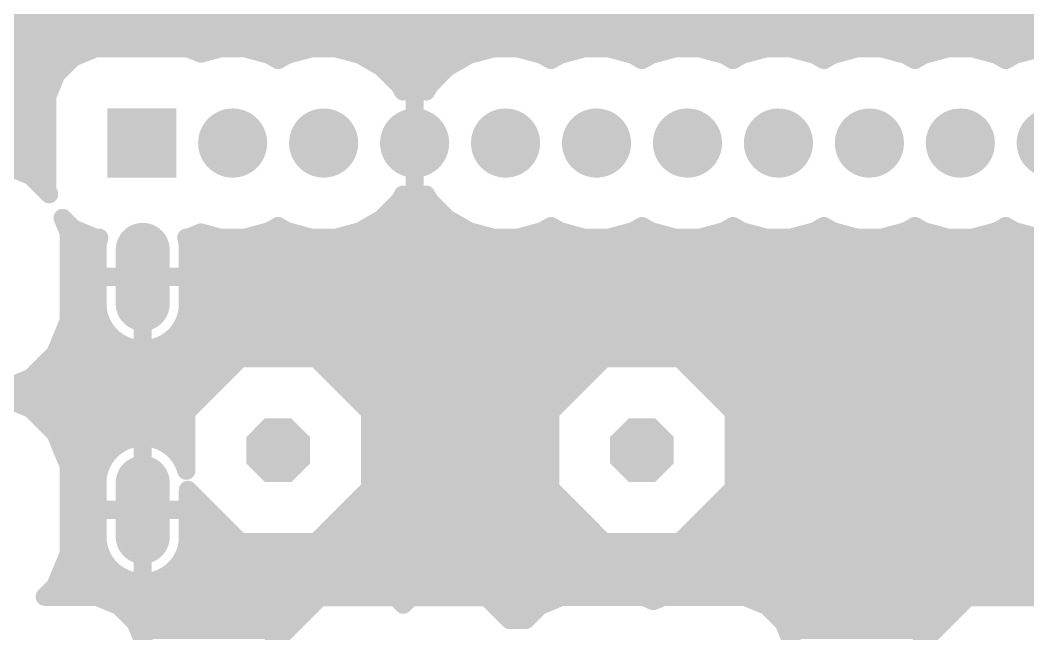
# Model space of a CAD drawing. Header units: millimetres. Extents: x 0 to 653, y 0 to 287.
# Drawn here: x 20.42 to 48.56, y 245.5 to 262.62 of the extents above; entities that cross this region are included whole.
import ezdxf

# ---------------------------------------------------------------- set-up
doc = ezdxf.new("R2010")
doc.units = ezdxf.units.MM
for name, color, linetype in [('1', 7, 'Continuous'), ('17', 7, 'Continuous'), ('18', 7, 'Continuous')]:
    doc.layers.add(name, color=color, linetype=linetype)

# ---------------------------------------------------------------- blocks, each defined once
blk = doc.blocks.new('SQUAREP')
blk.add_solid([(-0.5, -0.5), (0.5, -0.5), (-0.5, 0.5), (0.5, 0.5)])
blk = doc.blocks.new('ROUNDP')
at = {"const_width": 0.5}
blk.add_lwpolyline([(0, -0.25, 1), (0, 0.25, 1), (0, -0.25)], format="xyb", dxfattribs=at)
blk = doc.blocks.new('OCTAGONP')
at = {"const_width": 0.5}
blk.add_lwpolyline([(-0.25, -0.1036), (-0.25, 0.1036), (-0.1036, 0.25), (0.1036, 0.25), (0.25, 0.1036), (0.25, -0.1036), (0.1036, -0.25), (-0.1036, -0.25), (-0.25, -0.1036), (-0.25, 0.1036)], dxfattribs=at)
blk = doc.blocks.new('LONGP100')
at = {"const_width": 1}
blk.add_lwpolyline([(-0.5, 0), (0.5, 0)], dxfattribs=at)
at = {"const_width": 0.5}
for points in [[(-0.5, 0.25, 1), (-0.5, -0.25)], [(0.5, -0.25, 1), (0.5, 0.25)]]:
    blk.add_lwpolyline(points, format="xyb", dxfattribs=at)
blk = doc.blocks.new('ROUNDV')
at = {"const_width": 0.5}
blk.add_lwpolyline([(0, -0.25, 1), (0, 0.25, 1), (0, -0.25)], format="xyb", dxfattribs=at)

msp = doc.modelspace()

# ---------------------------------------------------------------- linework, layer by layer
at = {"layer": '1', "const_width": 0.508}
for points in [[(1.676, 262.876), (63.081, 262.876)], [(1.676, 262.368), (62.596, 262.368)], [(1.676, 261.86), (62.303, 261.86)], [(22.514, 261.835), (21.898, 261.58)], [(25.111, 261.835), (22.514, 261.835)], [(25.462, 261.69), (25.111, 261.835)], [(26.005, 261.835), (25.462, 261.69)], [(26.7, 261.835), (26.005, 261.835)], [(27.372, 261.655), (26.7, 261.835)], [(28.545, 261.835), (27.873, 261.655)], [(29.24, 261.835), (28.545, 261.835)], [(29.912, 261.655), (29.24, 261.835)], [(33.625, 261.835), (32.953, 261.655)], [(34.32, 261.835), (33.625, 261.835)], [(34.992, 261.655), (34.32, 261.835)], [(36.165, 261.835), (35.493, 261.655)], [(36.86, 261.835), (36.165, 261.835)], [(37.532, 261.655), (36.86, 261.835)], [(38.705, 261.835), (38.033, 261.655)], [(39.4, 261.835), (38.705, 261.835)], [(40.072, 261.655), (39.4, 261.835)], [(41.245, 261.835), (40.573, 261.655)], [(41.94, 261.835), (41.245, 261.835)], [(42.612, 261.655), (41.94, 261.835)], [(43.785, 261.835), (43.113, 261.655)], [(44.48, 261.835), (43.785, 261.835)], [(45.152, 261.655), (44.48, 261.835)], [(46.325, 261.835), (45.653, 261.655)], [(47.02, 261.835), (46.325, 261.835)], [(47.692, 261.655), (47.02, 261.835)], [(48.865, 261.835), (48.193, 261.655)], [(21.898, 261.58), (21.426, 261.108)], [(27.622, 261.51), (27.372, 261.655)], [(27.873, 261.655), (27.622, 261.51)], [(30.515, 261.307), (29.912, 261.655)], [(32.953, 261.655), (32.35, 261.307)], [(35.242, 261.51), (34.992, 261.655)], [(35.493, 261.655), (35.242, 261.51)], [(37.782, 261.51), (37.532, 261.655)], [(38.033, 261.655), (37.782, 261.51)], [(40.322, 261.51), (40.072, 261.655)], [(40.573, 261.655), (40.322, 261.51)], [(42.862, 261.51), (42.612, 261.655)], [(43.113, 261.655), (42.862, 261.51)], [(45.403, 261.51), (45.152, 261.655)], [(45.653, 261.655), (45.403, 261.51)], [(47.943, 261.51), (47.692, 261.655)], [(48.193, 261.655), (47.943, 261.51)], [(1.676, 261.352), (21.67, 261.352)], [(30.436, 261.352), (32.429, 261.352)], [(31.006, 260.815), (30.515, 261.307)], [(32.35, 261.307), (31.859, 260.815)], [(21.426, 261.108), (21.171, 260.492)], [(1.676, 260.844), (21.317, 260.844)], [(30.977, 260.844), (31.888, 260.844)], [(31.111, 260.634), (31.006, 260.815)], [(31.317, 260.667), (31.111, 260.634)], [(31.433, 260.667), (31.317, 260.667)], [(31.548, 260.667), (31.433, 260.667)], [(31.433, 260.667), (31.433, 259.92)], [(31.433, 259.92), (31.433, 260.667)], [(31.754, 260.634), (31.548, 260.667)], [(31.859, 260.815), (31.754, 260.634)], [(1.676, 260.336), (21.171, 260.336)], [(21.171, 260.492), (21.171, 257.895)], [(31.433, 260.336), (31.433, 260.336)], [(1.676, 259.828), (21.171, 259.828)], [(31.433, 259.92), (31.433, 259.92)], [(31.433, 259.92), (31.433, 259.92)], [(1.676, 259.32), (21.171, 259.32)], [(1.676, 258.812), (21.171, 258.812)], [(20.717, 258.273), (19.823, 258.643)], [(31.433, 257.72), (31.433, 258.466)], [(31.433, 258.466), (31.433, 258.466)], [(31.433, 258.466), (31.433, 258.466)], [(31.433, 258.466), (31.433, 257.72)], [(20.64, 258.304), (21.171, 258.304)], [(21.225, 257.765), (20.717, 258.273)], [(31.433, 258.304), (31.433, 258.304)], [(21.171, 257.895), (21.225, 257.765)], [(21.193, 257.796), (21.212, 257.796)], [(30.515, 257.08), (31.006, 257.571)], [(31.006, 257.571), (31.111, 257.753)], [(31.111, 257.753), (31.317, 257.72)], [(31.317, 257.72), (31.433, 257.72)], [(31.433, 257.796), (31.433, 257.796)], [(31.433, 257.72), (31.548, 257.72)], [(31.548, 257.72), (31.754, 257.753)], [(31.754, 257.753), (31.859, 257.571)], [(31.859, 257.571), (32.35, 257.08)], [(30.723, 257.288), (32.142, 257.288)], [(21.77, 256.696), (21.602, 257.103)], [(21.602, 257.103), (21.898, 256.807)], [(29.912, 256.732), (30.515, 257.08)], [(32.35, 257.08), (32.953, 256.732)], [(21.735, 256.78), (21.962, 256.78)], [(21.77, 254.221), (21.77, 256.696)], [(21.898, 256.807), (22.514, 256.552)], [(25.111, 256.552), (25.462, 256.697)], [(25.462, 256.697), (26.005, 256.552)], [(26.7, 256.552), (27.372, 256.732)], [(27.372, 256.732), (27.622, 256.876)], [(27.456, 256.78), (27.789, 256.78)], [(27.622, 256.876), (27.873, 256.732)], [(27.873, 256.732), (28.545, 256.552)], [(29.24, 256.552), (29.912, 256.732)], [(29.996, 256.78), (32.869, 256.78)], [(32.953, 256.732), (33.625, 256.552)], [(34.32, 256.552), (34.992, 256.732)], [(34.992, 256.732), (35.242, 256.876)], [(35.076, 256.78), (35.409, 256.78)], [(35.242, 256.876), (35.493, 256.732)], [(35.493, 256.732), (36.165, 256.552)], [(36.86, 256.552), (37.532, 256.732)], [(37.532, 256.732), (37.782, 256.876)], [(37.616, 256.78), (37.949, 256.78)], [(37.782, 256.876), (38.033, 256.732)], [(38.033, 256.732), (38.705, 256.552)], [(39.4, 256.552), (40.072, 256.732)], [(40.072, 256.732), (40.322, 256.876)], [(40.156, 256.78), (40.489, 256.78)], [(40.322, 256.876), (40.573, 256.732)], [(40.573, 256.732), (41.245, 256.552)], [(41.94, 256.552), (42.612, 256.732)], [(42.612, 256.732), (42.862, 256.876)], [(42.696, 256.78), (43.029, 256.78)], [(42.862, 256.876), (43.113, 256.732)], [(43.113, 256.732), (43.785, 256.552)], [(44.48, 256.552), (45.152, 256.732)], [(45.152, 256.732), (45.403, 256.876)], [(45.236, 256.78), (45.569, 256.78)], [(45.403, 256.876), (45.653, 256.732)], [(45.653, 256.732), (46.325, 256.552)], [(47.02, 256.552), (47.692, 256.732)], [(47.692, 256.732), (47.943, 256.876)], [(47.776, 256.78), (48.109, 256.78)], [(47.943, 256.876), (48.193, 256.732)], [(48.193, 256.732), (48.865, 256.552)], [(22.514, 256.552), (22.623, 256.552)], [(22.609, 256.508), (22.578, 256.312)], [(22.623, 256.552), (22.609, 256.508)], [(25.071, 256.508), (25.057, 256.552)], [(25.057, 256.552), (25.111, 256.552)], [(25.102, 256.312), (25.071, 256.508)], [(26.005, 256.552), (26.7, 256.552)], [(28.545, 256.552), (29.24, 256.552)], [(33.625, 256.552), (34.32, 256.552)], [(36.165, 256.552), (36.86, 256.552)], [(38.705, 256.552), (39.4, 256.552)], [(41.245, 256.552), (41.94, 256.552)], [(43.785, 256.552), (44.48, 256.552)], [(46.325, 256.552), (47.02, 256.552)], [(21.77, 256.272), (22.578, 256.272)], [(22.578, 256.312), (22.578, 255.458)], [(25.102, 255.458), (25.102, 256.312)], [(25.102, 256.272), (65.092, 256.272)], [(21.77, 255.764), (22.578, 255.764)], [(25.102, 255.764), (65.088, 255.764)], [(22.578, 255.458), (23.84, 255.458)], [(23.84, 255.458), (22.578, 255.458)], [(22.578, 255.458), (22.578, 254.605)], [(23.84, 253.442), (23.84, 255.458)], [(23.84, 255.458), (23.84, 255.458)], [(23.84, 255.458), (23.84, 253.442)], [(25.102, 255.458), (23.84, 255.458)], [(23.84, 255.458), (23.84, 255.458)], [(23.84, 255.458), (25.102, 255.458)], [(23.84, 255.458), (23.84, 255.458)], [(25.102, 254.605), (25.102, 255.458)], [(21.77, 255.256), (22.578, 255.256)], [(23.84, 255.256), (23.84, 255.256)], [(25.102, 255.256), (65.088, 255.256)], [(21.77, 254.748), (22.578, 254.748)], [(23.84, 254.748), (23.84, 254.748)], [(25.102, 254.748), (65.088, 254.748)], [(22.578, 254.605), (22.609, 254.409)], [(25.071, 254.409), (25.102, 254.605)], [(21.4, 253.328), (21.77, 254.221)], [(21.77, 254.24), (22.664, 254.24)], [(22.609, 254.409), (22.671, 254.22)], [(22.671, 254.22), (22.761, 254.043)], [(23.84, 254.24), (23.84, 254.24)], [(24.919, 254.043), (25.009, 254.22)], [(25.009, 254.22), (25.071, 254.409)], [(25.016, 254.24), (65.146, 254.24)], [(22.761, 254.043), (22.877, 253.882)], [(22.877, 253.882), (23.018, 253.742)], [(24.662, 253.742), (24.803, 253.882)], [(24.803, 253.882), (24.919, 254.043)], [(21.568, 253.732), (23.031, 253.732)], [(23.018, 253.742), (23.179, 253.625)], [(23.179, 253.625), (23.356, 253.535)], [(23.84, 253.732), (23.84, 253.732)], [(24.324, 253.535), (24.501, 253.625)], [(24.501, 253.625), (24.662, 253.742)], [(24.649, 253.732), (65.45, 253.732)], [(20.717, 252.644), (21.4, 253.328)], [(23.356, 253.535), (23.544, 253.473)], [(23.544, 253.473), (23.741, 253.442)], [(23.741, 253.442), (23.84, 253.442)], [(23.84, 253.442), (23.939, 253.442)], [(23.939, 253.442), (24.136, 253.473)], [(24.136, 253.473), (24.324, 253.535)], [(21.297, 253.224), (66.846, 253.224)], [(26.56, 253.186), (25.057, 251.683)], [(28.685, 253.186), (26.56, 253.186)], [(30.188, 251.683), (28.685, 253.186)], [(36.72, 253.186), (35.217, 251.683)], [(38.845, 253.186), (36.72, 253.186)], [(40.348, 251.683), (38.845, 253.186)], [(19.823, 252.274), (20.717, 252.644)], [(20.789, 252.716), (26.09, 252.716)], [(29.155, 252.716), (36.25, 252.716)], [(39.315, 252.716), (67.354, 252.716)], [(1.676, 252.208), (25.582, 252.208)], [(29.663, 252.208), (35.742, 252.208)], [(39.823, 252.208), (68.351, 252.208)], [(20.717, 251.773), (19.823, 252.143)], [(21.4, 251.089), (20.717, 251.773)], [(20.789, 251.7), (25.074, 251.7)], [(25.057, 251.683), (25.057, 250.05)], [(30.171, 251.7), (35.234, 251.7)], [(30.188, 249.558), (30.188, 251.683)], [(35.217, 251.683), (35.217, 249.558)], [(40.331, 251.7), (169.545, 251.7)], [(40.348, 249.558), (40.348, 251.683)], [(21.297, 251.192), (25.057, 251.192)], [(21.77, 250.196), (21.4, 251.089)], [(30.188, 251.192), (35.217, 251.192)], [(40.348, 251.192), (169.545, 251.192)], [(23.179, 250.792), (23.018, 250.675)], [(23.356, 250.882), (23.179, 250.792)], [(23.544, 250.943), (23.356, 250.882)], [(23.741, 250.974), (23.544, 250.943)], [(23.84, 250.974), (23.741, 250.974)], [(23.939, 250.974), (23.84, 250.974)], [(23.84, 250.974), (23.84, 248.958)], [(23.84, 248.958), (23.84, 250.974)], [(24.136, 250.943), (23.939, 250.974)], [(24.324, 250.882), (24.136, 250.943)], [(24.501, 250.792), (24.324, 250.882)], [(24.662, 250.675), (24.501, 250.792)], [(21.568, 250.684), (23.031, 250.684)], [(22.877, 250.534), (22.761, 250.374)], [(23.018, 250.675), (22.877, 250.534)], [(23.84, 250.684), (23.84, 250.684)], [(24.649, 250.684), (25.057, 250.684)], [(24.803, 250.534), (24.662, 250.675)], [(24.919, 250.374), (24.803, 250.534)], [(30.188, 250.684), (35.217, 250.684)], [(40.348, 250.684), (169.545, 250.684)], [(22.761, 250.374), (22.671, 250.197)], [(25.009, 250.197), (24.919, 250.374)], [(21.77, 247.721), (21.77, 250.196)], [(21.77, 250.176), (22.664, 250.176)], [(22.609, 250.008), (22.578, 249.812)], [(22.671, 250.197), (22.609, 250.008)], [(23.84, 250.176), (23.84, 250.176)], [(25.057, 250.05), (25.009, 250.197)], [(25.016, 250.176), (25.057, 250.176)], [(30.188, 250.176), (35.217, 250.176)], [(40.348, 250.176), (169.545, 250.176)], [(21.77, 249.668), (22.578, 249.668)], [(22.578, 249.812), (22.578, 248.958)], [(23.84, 249.668), (23.84, 249.668)], [(30.188, 249.668), (35.217, 249.668)], [(40.348, 249.668), (169.545, 249.668)], [(25.102, 248.958), (25.102, 249.513)], [(25.102, 249.513), (26.56, 248.055)], [(28.685, 248.055), (30.188, 249.558)], [(35.217, 249.558), (36.72, 248.055)], [(38.845, 248.055), (40.348, 249.558)], [(21.77, 249.16), (22.578, 249.16)], [(23.84, 249.16), (23.84, 249.16)], [(25.102, 249.16), (25.455, 249.16)], [(29.79, 249.16), (35.615, 249.16)], [(39.95, 249.16), (169.545, 249.16)], [(22.578, 248.958), (23.84, 248.958)], [(23.84, 248.958), (22.578, 248.958)], [(22.578, 248.958), (22.578, 248.105)], [(23.84, 246.942), (23.84, 248.958)], [(23.84, 248.958), (23.84, 248.958)], [(23.84, 248.958), (23.84, 246.942)], [(25.102, 248.958), (23.84, 248.958)], [(23.84, 248.958), (23.84, 248.958)], [(23.84, 248.958), (25.102, 248.958)], [(23.84, 248.958), (23.84, 248.958)], [(23.84, 248.958), (23.84, 248.958)], [(25.102, 248.105), (25.102, 248.958)], [(21.77, 248.652), (22.578, 248.652)], [(23.84, 248.652), (23.84, 248.652)], [(25.102, 248.652), (25.963, 248.652)], [(29.282, 248.652), (36.123, 248.652)], [(39.442, 248.652), (169.545, 248.652)], [(21.77, 248.144), (22.578, 248.144)], [(22.578, 248.105), (22.609, 247.909)], [(23.84, 248.144), (23.84, 248.144)], [(25.071, 247.909), (25.102, 248.105)], [(25.102, 248.144), (26.471, 248.144)], [(26.56, 248.055), (28.685, 248.055)], [(28.774, 248.144), (36.631, 248.144)], [(36.72, 248.055), (38.845, 248.055)], [(38.934, 248.144), (169.545, 248.144)], [(21.4, 246.828), (21.77, 247.721)], [(22.609, 247.909), (22.671, 247.72)], [(22.671, 247.72), (22.761, 247.543)], [(24.919, 247.543), (25.009, 247.72)], [(25.009, 247.72), (25.071, 247.909)], [(21.735, 247.636), (22.713, 247.636)], [(22.761, 247.543), (22.877, 247.382)], [(23.84, 247.636), (23.84, 247.636)], [(24.803, 247.382), (24.919, 247.543)], [(24.967, 247.636), (169.545, 247.636)], [(21.525, 247.128), (23.174, 247.128)], [(22.877, 247.382), (23.018, 247.242)], [(23.018, 247.242), (23.179, 247.125)], [(23.179, 247.125), (23.356, 247.035)], [(23.84, 247.128), (23.84, 247.128)], [(24.324, 247.035), (24.501, 247.125)], [(24.501, 247.125), (24.662, 247.242)], [(24.506, 247.128), (169.545, 247.128)], [(24.662, 247.242), (24.803, 247.382)], [(21.104, 246.531), (21.4, 246.828)], [(23.356, 247.035), (23.544, 246.973)], [(23.544, 246.973), (23.741, 246.942)], [(23.741, 246.942), (23.84, 246.942)], [(23.84, 246.942), (23.939, 246.942)], [(23.939, 246.942), (24.136, 246.973)], [(24.136, 246.973), (24.324, 247.035)], [(21.193, 246.62), (169.545, 246.62)], [(22.558, 246.531), (21.104, 246.531)], [(23.174, 246.276), (22.558, 246.531)], [(23.646, 245.804), (23.174, 246.276)], [(28.782, 246.519), (27.28, 245.016)], [(30.908, 246.519), (28.782, 246.519)], [(31.115, 246.311), (30.908, 246.519)], [(31.322, 246.519), (31.115, 246.311)], [(33.448, 246.519), (31.322, 246.519)], [(34.083, 245.884), (33.448, 246.519)], [(34.928, 246.276), (34.536, 245.884)], [(35.544, 246.531), (34.928, 246.276)], [(37.812, 246.531), (35.544, 246.531)], [(38.1, 246.412), (37.812, 246.531)], [(38.389, 246.531), (38.1, 246.412)], [(40.656, 246.531), (38.389, 246.531)], [(41.272, 246.276), (40.656, 246.531)], [(41.743, 245.804), (41.272, 246.276)], [(46.88, 246.519), (45.377, 245.016)], [(49.005, 246.519), (46.88, 246.519)], [(23.338, 246.112), (28.376, 246.112)], [(33.854, 246.112), (34.765, 246.112)], [(41.435, 246.112), (46.474, 246.112)], [(23.901, 245.188), (23.646, 245.804)], [(34.536, 245.884), (34.083, 245.884)], [(41.998, 245.188), (41.743, 245.804)], [(23.729, 245.604), (27.868, 245.604)], [(41.826, 245.604), (45.965, 245.604)]]:
    msp.add_lwpolyline(points, dxfattribs=at)
at = {"layer": '1', "const_width": 0.254}
for points in [[(22.514, 261.962, 1), (22.514, 261.708)], [(22.562, 261.718, 1), (22.465, 261.952)], [(25.16, 261.952, 1), (25.063, 261.718)], [(25.111, 261.708, 1), (25.111, 261.962)], [(26.005, 261.962, 1), (26.005, 261.708)], [(26.038, 261.712, 1), (25.972, 261.958)], [(26.733, 261.958, 1), (26.667, 261.712)], [(26.7, 261.708, 1), (26.7, 261.962)], [(28.545, 261.962, 1), (28.545, 261.708)], [(28.578, 261.712, 1), (28.512, 261.958)], [(29.273, 261.958, 1), (29.207, 261.712)], [(29.24, 261.708, 1), (29.24, 261.962)], [(33.625, 261.962, 1), (33.625, 261.708)], [(33.658, 261.712, 1), (33.592, 261.958)], [(34.353, 261.958, 1), (34.287, 261.712)], [(34.32, 261.708, 1), (34.32, 261.962)], [(36.165, 261.962, 1), (36.165, 261.708)], [(36.198, 261.712, 1), (36.132, 261.958)], [(36.893, 261.958, 1), (36.827, 261.712)], [(36.86, 261.708, 1), (36.86, 261.962)], [(38.705, 261.962, 1), (38.705, 261.708)], [(38.738, 261.712, 1), (38.672, 261.958)], [(39.433, 261.958, 1), (39.367, 261.712)], [(39.4, 261.708, 1), (39.4, 261.962)], [(41.245, 261.962, 1), (41.245, 261.708)], [(41.278, 261.712, 1), (41.212, 261.958)], [(41.973, 261.958, 1), (41.907, 261.712)], [(41.94, 261.708, 1), (41.94, 261.962)], [(43.785, 261.962, 1), (43.785, 261.708)], [(43.818, 261.712, 1), (43.752, 261.958)], [(44.513, 261.958, 1), (44.447, 261.712)], [(44.48, 261.708, 1), (44.48, 261.962)], [(46.325, 261.962, 1), (46.325, 261.708)], [(46.358, 261.712, 1), (46.292, 261.958)], [(47.053, 261.958, 1), (46.987, 261.712)], [(47.02, 261.708, 1), (47.02, 261.962)], [(21.849, 261.697, 1), (21.946, 261.462)], [(21.988, 261.49, 1), (21.808, 261.67)], [(25.429, 261.812, 1), (25.495, 261.567)], [(25.413, 261.572, 1), (25.511, 261.807)], [(27.436, 261.765, 1), (27.309, 261.545)], [(27.339, 261.532, 1), (27.405, 261.778)], [(27.559, 261.62, 1), (27.686, 261.4)], [(27.559, 261.4, 1), (27.686, 261.62)], [(27.84, 261.778, 1), (27.906, 261.532)], [(27.936, 261.545, 1), (27.809, 261.765)], [(29.976, 261.765, 1), (29.849, 261.545)], [(29.879, 261.532, 1), (29.945, 261.778)], [(32.92, 261.778, 1), (32.986, 261.532)], [(33.016, 261.545, 1), (32.889, 261.765)], [(35.056, 261.765, 1), (34.929, 261.545)], [(34.959, 261.532, 1), (35.025, 261.778)], [(35.179, 261.62, 1), (35.306, 261.4)], [(35.179, 261.4, 1), (35.306, 261.62)], [(35.46, 261.778, 1), (35.526, 261.532)], [(35.556, 261.545, 1), (35.429, 261.765)], [(37.596, 261.765, 1), (37.469, 261.545)], [(37.499, 261.532, 1), (37.565, 261.778)], [(37.719, 261.62, 1), (37.846, 261.4)], [(37.719, 261.4, 1), (37.846, 261.62)], [(38, 261.778, 1), (38.066, 261.532)], [(38.096, 261.545, 1), (37.969, 261.765)], [(40.136, 261.765, 1), (40.009, 261.545)], [(40.039, 261.532, 1), (40.105, 261.778)], [(40.259, 261.62, 1), (40.386, 261.4)], [(40.259, 261.4, 1), (40.386, 261.62)], [(40.54, 261.778, 1), (40.606, 261.532)], [(40.636, 261.545, 1), (40.509, 261.765)], [(42.676, 261.765, 1), (42.549, 261.545)], [(42.579, 261.532, 1), (42.645, 261.778)], [(42.799, 261.62, 1), (42.926, 261.4)], [(42.799, 261.4, 1), (42.926, 261.62)], [(43.08, 261.778, 1), (43.146, 261.532)], [(43.176, 261.545, 1), (43.049, 261.765)], [(45.216, 261.765, 1), (45.089, 261.545)], [(45.119, 261.532, 1), (45.185, 261.778)], [(45.339, 261.62, 1), (45.466, 261.4)], [(45.339, 261.4, 1), (45.466, 261.62)], [(45.62, 261.778, 1), (45.686, 261.532)], [(45.716, 261.545, 1), (45.589, 261.765)], [(47.756, 261.765, 1), (47.629, 261.545)], [(47.659, 261.532, 1), (47.725, 261.778)], [(47.879, 261.62, 1), (48.006, 261.4)], [(47.879, 261.4, 1), (48.006, 261.62)], [(48.16, 261.778, 1), (48.226, 261.532)], [(48.256, 261.545, 1), (48.129, 261.765)], [(21.67, 261.225, 1), (21.67, 261.479)], [(30.436, 261.479, 1), (30.436, 261.225)], [(30.604, 261.397, 1), (30.425, 261.217)], [(30.451, 261.197, 1), (30.578, 261.417)], [(32.287, 261.417, 1), (32.414, 261.197)], [(32.44, 261.217, 1), (32.261, 261.397)], [(32.429, 261.225, 1), (32.429, 261.479)], [(21.336, 261.198, 1), (21.516, 261.018)], [(21.543, 261.06, 1), (21.309, 261.157)], [(21.317, 260.717, 1), (21.317, 260.971)], [(30.977, 260.971, 1), (30.977, 260.717)], [(31.116, 260.879, 1), (30.896, 260.752)], [(30.916, 260.726, 1), (31.096, 260.905)], [(31.091, 260.759, 1), (31.131, 260.509)], [(31.317, 260.794, 1), (31.317, 260.54)], [(31.336, 260.541, 1), (31.297, 260.792)], [(31.433, 260.794, 1), (31.433, 260.54)], [(31.559, 260.667, 1), (31.305, 260.667)], [(31.559, 260.667, 1), (31.305, 260.667)], [(31.568, 260.792, 1), (31.529, 260.541)], [(31.433, 260.54, 1), (31.433, 260.794)], [(31.548, 260.54, 1), (31.548, 260.794)], [(31.769, 260.905, 1), (31.948, 260.726)], [(31.734, 260.509, 1), (31.774, 260.759)], [(31.969, 260.752, 1), (31.749, 260.879)], [(31.888, 260.717, 1), (31.888, 260.971)], [(21.298, 260.492, 1), (21.044, 260.492)], [(21.054, 260.541, 1), (21.288, 260.443)], [(21.171, 260.209, 1), (21.171, 260.463)], [(31.001, 260.57, 1), (31.221, 260.697)], [(31.433, 260.463, 1), (31.433, 260.209)], [(31.433, 260.209, 1), (31.433, 260.463)], [(31.644, 260.697, 1), (31.864, 260.57)], [(21.171, 259.701, 1), (21.171, 259.955)], [(31.556, 259.948, 1), (31.309, 259.892)], [(31.305, 259.92, 1), (31.559, 259.92)], [(31.305, 259.92, 1), (31.559, 259.92)], [(31.31, 259.953, 1), (31.555, 259.888)], [(31.309, 259.892, 1), (31.556, 259.948)], [(31.555, 259.888, 1), (31.31, 259.953)], [(21.171, 259.193, 1), (21.171, 259.447)], [(21.171, 258.685, 1), (21.171, 258.939)], [(31.559, 258.466, 1), (31.305, 258.466)], [(31.559, 258.466, 1), (31.305, 258.466)], [(31.309, 258.494, 1), (31.556, 258.438)], [(31.555, 258.499, 1), (31.31, 258.434)], [(31.556, 258.438, 1), (31.309, 258.495)], [(31.31, 258.434, 1), (31.555, 258.499)], [(20.64, 258.431, 1), (20.64, 258.177)], [(20.806, 258.363, 1), (20.627, 258.183)], [(20.668, 258.155, 1), (20.765, 258.39)], [(21.171, 258.177, 1), (21.171, 258.431)], [(31.433, 258.431, 1), (31.433, 258.177)], [(31.433, 258.177, 1), (31.433, 258.431)], [(21.288, 257.943, 1), (21.054, 257.846)], [(21.044, 257.895, 1), (21.298, 257.895)], [(21.193, 257.923, 1), (21.193, 257.669)], [(21.107, 257.716, 1), (21.342, 257.813)], [(21.135, 257.675, 1), (21.314, 257.855)], [(21.212, 257.669, 1), (21.212, 257.923)], [(31.096, 257.482, 1), (30.916, 257.661)], [(31.131, 257.878, 1), (31.091, 257.627)], [(31.221, 257.689, 1), (31.001, 257.816)], [(31.317, 257.847, 1), (31.317, 257.593)], [(31.297, 257.595, 1), (31.336, 257.846)], [(31.433, 257.847, 1), (31.433, 257.593)], [(31.305, 257.72, 1), (31.559, 257.72)], [(31.305, 257.72, 1), (31.559, 257.72)], [(31.433, 257.923, 1), (31.433, 257.669)], [(31.529, 257.846, 1), (31.568, 257.595)], [(31.433, 257.669, 1), (31.433, 257.923)], [(31.433, 257.593, 1), (31.433, 257.847)], [(31.548, 257.593, 1), (31.548, 257.847)], [(31.864, 257.816, 1), (31.644, 257.689)], [(31.948, 257.661, 1), (31.769, 257.482)], [(31.774, 257.627, 1), (31.734, 257.878)], [(30.723, 257.415, 1), (30.723, 257.161)], [(30.896, 257.635, 1), (31.116, 257.508)], [(31.749, 257.508, 1), (31.969, 257.635)], [(32.142, 257.161, 1), (32.142, 257.415)], [(21.719, 257.151, 1), (21.484, 257.054)], [(21.692, 257.193, 1), (21.512, 257.013)], [(30.425, 257.169, 1), (30.604, 256.99)], [(30.578, 256.97, 1), (30.451, 257.19)], [(32.414, 257.19, 1), (32.287, 256.97)], [(32.261, 256.99, 1), (32.44, 257.169)], [(21.735, 256.907, 1), (21.735, 256.653)], [(21.897, 256.696, 1), (21.643, 256.696)], [(21.946, 256.924, 1), (21.849, 256.69)], [(21.808, 256.717, 1), (21.988, 256.897)], [(21.962, 256.653, 1), (21.962, 256.907)], [(25.495, 256.82, 1), (25.429, 256.574)], [(25.511, 256.58, 1), (25.413, 256.814)], [(27.309, 256.842, 1), (27.436, 256.622)], [(27.456, 256.907, 1), (27.456, 256.653)], [(27.405, 256.609, 1), (27.339, 256.854)], [(27.686, 256.986, 1), (27.559, 256.766)], [(27.686, 256.766, 1), (27.559, 256.986)], [(27.906, 256.854, 1), (27.84, 256.609)], [(27.789, 256.653, 1), (27.789, 256.907)], [(27.809, 256.622, 1), (27.936, 256.842)], [(29.849, 256.842, 1), (29.976, 256.622)], [(29.996, 256.907, 1), (29.996, 256.653)], [(29.945, 256.609, 1), (29.879, 256.854)], [(32.986, 256.854, 1), (32.92, 256.609)], [(32.869, 256.653, 1), (32.869, 256.907)], [(32.889, 256.622, 1), (33.016, 256.842)], [(34.929, 256.842, 1), (35.056, 256.622)], [(35.076, 256.907, 1), (35.076, 256.653)], [(35.025, 256.609, 1), (34.959, 256.854)], [(35.306, 256.986, 1), (35.179, 256.766)], [(35.306, 256.766, 1), (35.179, 256.986)], [(35.526, 256.854, 1), (35.46, 256.609)], [(35.409, 256.653, 1), (35.409, 256.907)], [(35.429, 256.622, 1), (35.556, 256.842)], [(37.469, 256.842, 1), (37.596, 256.622)], [(37.616, 256.907, 1), (37.616, 256.653)], [(37.565, 256.609, 1), (37.499, 256.854)], [(37.846, 256.986, 1), (37.719, 256.766)], [(37.846, 256.766, 1), (37.719, 256.986)], [(38.066, 256.854, 1), (38, 256.609)], [(37.949, 256.653, 1), (37.949, 256.907)], [(37.969, 256.622, 1), (38.096, 256.842)], [(40.009, 256.842, 1), (40.136, 256.622)], [(40.156, 256.907, 1), (40.156, 256.653)], [(40.105, 256.609, 1), (40.039, 256.854)], [(40.386, 256.986, 1), (40.259, 256.766)], [(40.386, 256.766, 1), (40.259, 256.986)], [(40.606, 256.854, 1), (40.54, 256.609)], [(40.489, 256.653, 1), (40.489, 256.907)], [(40.509, 256.622, 1), (40.636, 256.842)], [(42.549, 256.842, 1), (42.676, 256.622)], [(42.696, 256.907, 1), (42.696, 256.653)], [(42.645, 256.609, 1), (42.579, 256.854)], [(42.926, 256.986, 1), (42.799, 256.766)], [(42.926, 256.766, 1), (42.799, 256.986)], [(43.146, 256.854, 1), (43.08, 256.609)], [(43.029, 256.653, 1), (43.029, 256.907)], [(43.049, 256.622, 1), (43.176, 256.842)], [(45.089, 256.842, 1), (45.216, 256.622)], [(45.236, 256.907, 1), (45.236, 256.653)], [(45.185, 256.609, 1), (45.119, 256.854)], [(45.466, 256.986, 1), (45.339, 256.766)], [(45.466, 256.766, 1), (45.339, 256.986)], [(45.686, 256.854, 1), (45.62, 256.609)], [(45.569, 256.653, 1), (45.569, 256.907)], [(45.589, 256.622, 1), (45.716, 256.842)], [(47.629, 256.842, 1), (47.756, 256.622)], [(47.776, 256.907, 1), (47.776, 256.653)], [(47.725, 256.609, 1), (47.659, 256.854)], [(48.006, 256.986, 1), (47.879, 256.766)], [(48.006, 256.766, 1), (47.879, 256.986)], [(48.226, 256.854, 1), (48.16, 256.609)], [(48.109, 256.653, 1), (48.109, 256.907)], [(48.129, 256.622, 1), (48.256, 256.842)], [(21.653, 256.647, 1), (21.888, 256.744)], [(22.514, 256.679, 1), (22.514, 256.425)], [(22.465, 256.434, 1), (22.562, 256.669)], [(22.488, 256.547, 1), (22.73, 256.469)], [(22.735, 256.488, 1), (22.484, 256.528)], [(22.744, 256.513, 1), (22.503, 256.591)], [(22.623, 256.425, 1), (22.623, 256.679)], [(25.177, 256.591, 1), (24.936, 256.513)], [(25.057, 256.679, 1), (25.057, 256.425)], [(25.196, 256.528, 1), (24.945, 256.488)], [(24.95, 256.469, 1), (25.192, 256.547)], [(25.063, 256.669, 1), (25.16, 256.434)], [(25.111, 256.425, 1), (25.111, 256.679)], [(26.005, 256.679, 1), (26.005, 256.425)], [(25.972, 256.429, 1), (26.038, 256.674)], [(26.667, 256.674, 1), (26.733, 256.429)], [(26.7, 256.425, 1), (26.7, 256.679)], [(28.545, 256.679, 1), (28.545, 256.425)], [(28.512, 256.429, 1), (28.578, 256.674)], [(29.207, 256.674, 1), (29.273, 256.429)], [(29.24, 256.425, 1), (29.24, 256.679)], [(33.625, 256.679, 1), (33.625, 256.425)], [(33.592, 256.429, 1), (33.658, 256.674)], [(34.287, 256.674, 1), (34.353, 256.429)], [(34.32, 256.425, 1), (34.32, 256.679)], [(36.165, 256.679, 1), (36.165, 256.425)], [(36.132, 256.429, 1), (36.198, 256.674)], [(36.827, 256.674, 1), (36.893, 256.429)], [(36.86, 256.425, 1), (36.86, 256.679)], [(38.705, 256.679, 1), (38.705, 256.425)], [(38.672, 256.429, 1), (38.738, 256.674)], [(39.367, 256.674, 1), (39.433, 256.429)], [(39.4, 256.425, 1), (39.4, 256.679)], [(41.245, 256.679, 1), (41.245, 256.425)], [(41.212, 256.429, 1), (41.278, 256.674)], [(41.907, 256.674, 1), (41.973, 256.429)], [(41.94, 256.425, 1), (41.94, 256.679)], [(43.785, 256.679, 1), (43.785, 256.425)], [(43.752, 256.429, 1), (43.818, 256.674)], [(44.447, 256.674, 1), (44.513, 256.429)], [(44.48, 256.425, 1), (44.48, 256.679)], [(46.325, 256.679, 1), (46.325, 256.425)], [(46.292, 256.429, 1), (46.358, 256.674)], [(46.987, 256.674, 1), (47.053, 256.429)], [(47.02, 256.425, 1), (47.02, 256.679)], [(21.77, 256.399, 1), (21.77, 256.145)], [(22.705, 256.312, 1), (22.451, 256.312)], [(22.453, 256.332, 1), (22.703, 256.292)], [(22.578, 256.145, 1), (22.578, 256.399)], [(25.229, 256.312, 1), (24.975, 256.312)], [(25.102, 256.399, 1), (25.102, 256.145)], [(24.977, 256.292, 1), (25.227, 256.332)], [(21.77, 255.891, 1), (21.77, 255.637)], [(22.578, 255.637, 1), (22.578, 255.891)], [(25.102, 255.891, 1), (25.102, 255.637)], [(22.578, 255.585, 1), (22.578, 255.331)], [(22.578, 255.585, 1), (22.578, 255.331)], [(22.705, 255.458, 1), (22.451, 255.458)], [(22.451, 255.458, 1), (22.705, 255.458)], [(23.967, 255.458, 1), (23.713, 255.458)], [(23.84, 255.585, 1), (23.84, 255.331)], [(23.967, 255.458, 1), (23.713, 255.458)], [(23.84, 255.585, 1), (23.84, 255.331)], [(23.967, 255.458, 1), (23.713, 255.458)], [(23.84, 255.585, 1), (23.84, 255.331)], [(23.967, 255.458, 1), (23.713, 255.458)], [(23.713, 255.458, 1), (23.967, 255.458)], [(23.713, 255.458, 1), (23.967, 255.458)], [(23.84, 255.331, 1), (23.84, 255.585)], [(23.84, 255.331, 1), (23.84, 255.585)], [(23.84, 255.331, 1), (23.84, 255.585)], [(25.229, 255.458, 1), (24.975, 255.458)], [(24.975, 255.458, 1), (25.229, 255.458)], [(25.102, 255.331, 1), (25.102, 255.585)], [(25.102, 255.331, 1), (25.102, 255.585)], [(21.77, 255.383, 1), (21.77, 255.129)], [(22.578, 255.129, 1), (22.578, 255.383)], [(23.84, 255.383, 1), (23.84, 255.129)], [(23.84, 255.129, 1), (23.84, 255.383)], [(25.102, 255.383, 1), (25.102, 255.129)], [(21.77, 254.875, 1), (21.77, 254.621)], [(22.578, 254.621, 1), (22.578, 254.875)], [(23.84, 254.875, 1), (23.84, 254.621)], [(23.84, 254.621, 1), (23.84, 254.875)], [(25.102, 254.875, 1), (25.102, 254.621)], [(22.703, 254.625, 1), (22.453, 254.585)], [(22.451, 254.605, 1), (22.705, 254.605)], [(24.975, 254.605, 1), (25.229, 254.605)], [(25.227, 254.585, 1), (24.977, 254.625)], [(21.77, 254.367, 1), (21.77, 254.113)], [(21.888, 254.172, 1), (21.653, 254.27)], [(22.73, 254.448, 1), (22.488, 254.37)], [(22.484, 254.389, 1), (22.735, 254.429)], [(22.784, 254.278, 1), (22.557, 254.162)], [(22.664, 254.113, 1), (22.664, 254.367)], [(23.84, 254.367, 1), (23.84, 254.113)], [(23.84, 254.113, 1), (23.84, 254.367)], [(25.016, 254.367, 1), (25.016, 254.113)], [(25.123, 254.162, 1), (24.896, 254.278)], [(24.945, 254.429, 1), (25.196, 254.389)], [(25.192, 254.37, 1), (24.95, 254.448)], [(21.643, 254.221, 1), (21.897, 254.221)], [(22.55, 254.181, 1), (22.791, 254.259)], [(22.863, 254.118, 1), (22.658, 253.968)], [(22.648, 253.985, 1), (22.874, 254.101)], [(22.967, 253.972, 1), (22.788, 253.792)], [(24.892, 253.792, 1), (24.713, 253.972)], [(24.806, 254.101, 1), (25.032, 253.985)], [(25.022, 253.968, 1), (24.817, 254.118)], [(24.889, 254.259, 1), (25.13, 254.181)], [(21.568, 253.859, 1), (21.568, 253.605)], [(22.775, 253.808, 1), (22.98, 253.957)], [(23.093, 253.844, 1), (22.943, 253.639)], [(22.928, 253.652, 1), (23.108, 253.832)], [(23.031, 253.605, 1), (23.031, 253.859)], [(23.236, 253.738, 1), (23.121, 253.512)], [(23.104, 253.522, 1), (23.253, 253.728)], [(23.84, 253.859, 1), (23.84, 253.605)], [(23.84, 253.605, 1), (23.84, 253.859)], [(24.427, 253.728, 1), (24.576, 253.522)], [(24.559, 253.512, 1), (24.444, 253.738)], [(24.649, 253.859, 1), (24.649, 253.605)], [(24.572, 253.832, 1), (24.752, 253.652)], [(24.737, 253.639, 1), (24.587, 253.844)], [(24.7, 253.957, 1), (24.905, 253.808)], [(21.49, 253.238, 1), (21.311, 253.417)], [(23.395, 253.656, 1), (23.316, 253.414)], [(23.298, 253.422, 1), (23.413, 253.648)], [(23.564, 253.599, 1), (23.525, 253.348)], [(23.505, 253.353, 1), (23.584, 253.594)], [(23.741, 253.569, 1), (23.741, 253.315)], [(23.84, 253.569, 1), (23.84, 253.315)], [(23.713, 253.442, 1), (23.967, 253.442)], [(23.713, 253.442, 1), (23.967, 253.442)], [(23.721, 253.317, 1), (23.761, 253.568)], [(23.919, 253.568, 1), (23.959, 253.317)], [(23.84, 253.315, 1), (23.84, 253.569)], [(23.939, 253.315, 1), (23.939, 253.569)], [(24.096, 253.594, 1), (24.175, 253.353)], [(24.155, 253.348, 1), (24.116, 253.599)], [(24.267, 253.648, 1), (24.382, 253.422)], [(24.364, 253.414, 1), (24.285, 253.656)], [(21.297, 253.351, 1), (21.297, 253.097)], [(21.283, 253.376, 1), (21.518, 253.279)], [(26.56, 253.313, 1), (26.56, 253.059)], [(26.65, 253.096, 1), (26.47, 253.276)], [(28.775, 253.276, 1), (28.595, 253.096)], [(28.685, 253.059, 1), (28.685, 253.313)], [(36.72, 253.313, 1), (36.72, 253.059)], [(36.81, 253.096, 1), (36.63, 253.276)], [(38.935, 253.276, 1), (38.755, 253.096)], [(38.845, 253.059, 1), (38.845, 253.313)], [(20.627, 252.734, 1), (20.806, 252.554)], [(20.789, 252.843, 1), (20.789, 252.589)], [(20.765, 252.527, 1), (20.668, 252.761)], [(26.09, 252.589, 1), (26.09, 252.843)], [(29.155, 252.843, 1), (29.155, 252.589)], [(36.25, 252.589, 1), (36.25, 252.843)], [(39.315, 252.843, 1), (39.315, 252.589)], [(25.582, 252.081, 1), (25.582, 252.335)], [(29.663, 252.335, 1), (29.663, 252.081)], [(35.742, 252.081, 1), (35.742, 252.335)], [(39.823, 252.335, 1), (39.823, 252.081)], [(20.806, 251.863, 1), (20.627, 251.683)], [(20.789, 251.827, 1), (20.789, 251.573)], [(20.668, 251.655, 1), (20.765, 251.89)], [(25.184, 251.683, 1), (24.93, 251.683)], [(24.967, 251.773, 1), (25.147, 251.594)], [(25.074, 251.573, 1), (25.074, 251.827)], [(30.171, 251.827, 1), (30.171, 251.573)], [(30.315, 251.683, 1), (30.061, 251.683)], [(30.098, 251.594, 1), (30.278, 251.773)], [(35.344, 251.683, 1), (35.09, 251.683)], [(35.127, 251.773, 1), (35.307, 251.594)], [(35.234, 251.573, 1), (35.234, 251.827)], [(40.331, 251.827, 1), (40.331, 251.573)], [(40.475, 251.683, 1), (40.221, 251.683)], [(40.258, 251.594, 1), (40.438, 251.773)], [(21.297, 251.319, 1), (21.297, 251.065)], [(21.518, 251.138, 1), (21.283, 251.04)], [(21.311, 250.999, 1), (21.49, 251.179)], [(25.057, 251.065, 1), (25.057, 251.319)], [(30.188, 251.319, 1), (30.188, 251.065)], [(35.217, 251.065, 1), (35.217, 251.319)], [(40.348, 251.319, 1), (40.348, 251.065)], [(23.121, 250.905, 1), (23.236, 250.679)], [(23.253, 250.689, 1), (23.104, 250.894)], [(23.316, 251.003, 1), (23.395, 250.761)], [(23.413, 250.769, 1), (23.298, 250.995)], [(23.525, 251.069, 1), (23.564, 250.818)], [(23.584, 250.822, 1), (23.505, 251.064)], [(23.741, 251.101, 1), (23.741, 250.847)], [(23.84, 251.101, 1), (23.84, 250.847)], [(23.967, 250.974, 1), (23.713, 250.974)], [(23.967, 250.974, 1), (23.713, 250.974)], [(23.761, 250.849, 1), (23.721, 251.1)], [(23.959, 251.1, 1), (23.919, 250.849)], [(23.84, 250.847, 1), (23.84, 251.101)], [(23.939, 250.847, 1), (23.939, 251.101)], [(24.175, 251.064, 1), (24.096, 250.822)], [(24.116, 250.818, 1), (24.155, 251.069)], [(24.382, 250.995, 1), (24.267, 250.769)], [(24.285, 250.761, 1), (24.364, 251.003)], [(24.576, 250.894, 1), (24.427, 250.689)], [(24.444, 250.679, 1), (24.559, 250.905)], [(21.568, 250.811, 1), (21.568, 250.557)], [(22.788, 250.624, 1), (22.967, 250.445)], [(22.98, 250.46, 1), (22.775, 250.609)], [(22.943, 250.778, 1), (23.093, 250.572)], [(23.108, 250.585, 1), (22.928, 250.765)], [(23.031, 250.557, 1), (23.031, 250.811)], [(23.84, 250.811, 1), (23.84, 250.557)], [(23.84, 250.557, 1), (23.84, 250.811)], [(24.649, 250.811, 1), (24.649, 250.557)], [(24.752, 250.765, 1), (24.572, 250.585)], [(24.587, 250.572, 1), (24.737, 250.778)], [(24.905, 250.609, 1), (24.7, 250.46)], [(24.713, 250.445, 1), (24.892, 250.624)], [(25.057, 250.557, 1), (25.057, 250.811)], [(30.188, 250.811, 1), (30.188, 250.557)], [(35.217, 250.557, 1), (35.217, 250.811)], [(40.348, 250.811, 1), (40.348, 250.557)], [(22.658, 250.448, 1), (22.863, 250.299)], [(22.874, 250.316, 1), (22.648, 250.431)], [(25.032, 250.431, 1), (24.806, 250.316)], [(24.817, 250.299, 1), (25.022, 250.448)], [(21.897, 250.196, 1), (21.643, 250.196)], [(21.77, 250.303, 1), (21.77, 250.049)], [(21.653, 250.147, 1), (21.888, 250.244)], [(22.735, 249.988, 1), (22.484, 250.028)], [(22.557, 250.254, 1), (22.784, 250.139)], [(22.791, 250.158, 1), (22.55, 250.236)], [(22.664, 250.049, 1), (22.664, 250.303)], [(23.84, 250.303, 1), (23.84, 250.049)], [(23.84, 250.049, 1), (23.84, 250.303)], [(25.13, 250.236, 1), (24.889, 250.158)], [(25.016, 250.303, 1), (25.016, 250.049)], [(24.896, 250.139, 1), (25.123, 250.254)], [(24.93, 250.05, 1), (25.184, 250.05)], [(24.936, 250.011, 1), (25.178, 250.09)], [(25.057, 250.049, 1), (25.057, 250.303)], [(30.188, 250.303, 1), (30.188, 250.049)], [(35.217, 250.049, 1), (35.217, 250.303)], [(40.348, 250.303, 1), (40.348, 250.049)], [(21.77, 249.795, 1), (21.77, 249.541)], [(22.705, 249.812, 1), (22.451, 249.812)], [(22.453, 249.832, 1), (22.703, 249.792)], [(22.488, 250.047, 1), (22.73, 249.969)], [(22.578, 249.541, 1), (22.578, 249.795)], [(23.84, 249.795, 1), (23.84, 249.541)], [(23.84, 249.541, 1), (23.84, 249.795)], [(30.188, 249.795, 1), (30.188, 249.541)], [(35.217, 249.541, 1), (35.217, 249.795)], [(40.348, 249.795, 1), (40.348, 249.541)], [(25.229, 249.513, 1), (24.975, 249.513)], [(25.192, 249.603, 1), (25.012, 249.424)], [(30.061, 249.558, 1), (30.315, 249.558)], [(30.278, 249.468, 1), (30.098, 249.648)], [(35.307, 249.648, 1), (35.127, 249.468)], [(35.09, 249.558, 1), (35.344, 249.558)], [(40.221, 249.558, 1), (40.475, 249.558)], [(40.438, 249.468, 1), (40.258, 249.648)], [(21.77, 249.287, 1), (21.77, 249.033)], [(22.578, 249.033, 1), (22.578, 249.287)], [(23.84, 249.287, 1), (23.84, 249.033)], [(23.84, 249.033, 1), (23.84, 249.287)], [(25.102, 249.287, 1), (25.102, 249.033)], [(25.455, 249.033, 1), (25.455, 249.287)], [(29.79, 249.287, 1), (29.79, 249.033)], [(35.615, 249.033, 1), (35.615, 249.287)], [(39.95, 249.287, 1), (39.95, 249.033)], [(22.578, 249.085, 1), (22.578, 248.831)], [(22.578, 249.085, 1), (22.578, 248.831)], [(22.705, 248.958, 1), (22.451, 248.958)], [(22.451, 248.958, 1), (22.705, 248.958)], [(23.967, 248.958, 1), (23.713, 248.958)], [(23.84, 249.085, 1), (23.84, 248.831)], [(23.967, 248.958, 1), (23.713, 248.958)], [(23.84, 249.085, 1), (23.84, 248.831)], [(23.967, 248.958, 1), (23.713, 248.958)], [(23.84, 249.085, 1), (23.84, 248.831)], [(23.84, 249.085, 1), (23.84, 248.831)], [(23.967, 248.958, 1), (23.713, 248.958)], [(23.713, 248.958, 1), (23.967, 248.958)], [(23.713, 248.958, 1), (23.967, 248.958)], [(23.713, 248.958, 1), (23.967, 248.958)], [(23.713, 248.958, 1), (23.967, 248.958)], [(23.84, 248.831, 1), (23.84, 249.085)], [(23.84, 248.831, 1), (23.84, 249.085)], [(23.84, 248.831, 1), (23.84, 249.085)], [(23.84, 248.831, 1), (23.84, 249.085)], [(25.229, 248.958, 1), (24.975, 248.958)], [(24.975, 248.958, 1), (25.229, 248.958)], [(25.102, 248.831, 1), (25.102, 249.085)], [(25.102, 248.831, 1), (25.102, 249.085)], [(21.77, 248.779, 1), (21.77, 248.525)], [(22.578, 248.525, 1), (22.578, 248.779)], [(23.84, 248.779, 1), (23.84, 248.525)], [(23.84, 248.525, 1), (23.84, 248.779)], [(25.102, 248.779, 1), (25.102, 248.525)], [(25.963, 248.525, 1), (25.963, 248.779)], [(29.282, 248.779, 1), (29.282, 248.525)], [(36.123, 248.525, 1), (36.123, 248.779)], [(39.442, 248.779, 1), (39.442, 248.525)], [(21.77, 248.271, 1), (21.77, 248.017)], [(22.703, 248.125, 1), (22.453, 248.085)], [(22.451, 248.105, 1), (22.705, 248.105)], [(22.578, 248.017, 1), (22.578, 248.271)], [(23.84, 248.271, 1), (23.84, 248.017)], [(23.84, 248.017, 1), (23.84, 248.271)], [(25.102, 248.271, 1), (25.102, 248.017)], [(24.975, 248.105, 1), (25.229, 248.105)], [(25.227, 248.085, 1), (24.977, 248.125)], [(26.56, 248.182, 1), (26.56, 247.928)], [(26.47, 247.966, 1), (26.65, 248.145)], [(26.471, 248.017, 1), (26.471, 248.271)], [(28.595, 248.145, 1), (28.775, 247.966)], [(28.774, 248.271, 1), (28.774, 248.017)], [(28.685, 247.928, 1), (28.685, 248.182)], [(36.72, 248.182, 1), (36.72, 247.928)], [(36.63, 247.966, 1), (36.81, 248.145)], [(36.631, 248.017, 1), (36.631, 248.271)], [(38.755, 248.145, 1), (38.935, 247.966)], [(38.934, 248.271, 1), (38.934, 248.017)], [(38.845, 247.928, 1), (38.845, 248.182)], [(21.888, 247.672, 1), (21.653, 247.77)], [(22.73, 247.948, 1), (22.488, 247.87)], [(22.484, 247.889, 1), (22.735, 247.929)], [(22.784, 247.778, 1), (22.557, 247.662)], [(25.123, 247.662, 1), (24.896, 247.778)], [(24.945, 247.929, 1), (25.196, 247.889)], [(25.192, 247.87, 1), (24.95, 247.948)], [(21.735, 247.763, 1), (21.735, 247.509)], [(21.643, 247.721, 1), (21.897, 247.721)], [(22.55, 247.681, 1), (22.791, 247.759)], [(22.863, 247.618, 1), (22.658, 247.468)], [(22.648, 247.485, 1), (22.874, 247.601)], [(22.713, 247.509, 1), (22.713, 247.763)], [(23.84, 247.763, 1), (23.84, 247.509)], [(23.84, 247.509, 1), (23.84, 247.763)], [(24.806, 247.601, 1), (25.032, 247.485)], [(25.022, 247.468, 1), (24.817, 247.618)], [(24.967, 247.763, 1), (24.967, 247.509)], [(24.889, 247.759, 1), (25.13, 247.681)], [(21.525, 247.255, 1), (21.525, 247.001)], [(22.967, 247.472, 1), (22.788, 247.292)], [(22.775, 247.308, 1), (22.98, 247.457)], [(23.093, 247.344, 1), (22.943, 247.139)], [(22.928, 247.152, 1), (23.108, 247.332)], [(23.236, 247.238, 1), (23.121, 247.012)], [(23.174, 247.001, 1), (23.174, 247.255)], [(23.84, 247.255, 1), (23.84, 247.001)], [(23.84, 247.001, 1), (23.84, 247.255)], [(24.506, 247.255, 1), (24.506, 247.001)], [(24.559, 247.012, 1), (24.444, 247.238)], [(24.572, 247.332, 1), (24.752, 247.152)], [(24.737, 247.139, 1), (24.587, 247.344)], [(24.7, 247.457, 1), (24.905, 247.308)], [(24.892, 247.292, 1), (24.713, 247.472)], [(21.49, 246.738, 1), (21.311, 246.917)], [(23.104, 247.022, 1), (23.253, 247.228)], [(23.395, 247.156, 1), (23.316, 246.914)], [(23.298, 246.922, 1), (23.413, 247.148)], [(23.564, 247.099, 1), (23.525, 246.848)], [(23.505, 246.853, 1), (23.584, 247.094)], [(23.741, 247.069, 1), (23.741, 246.815)], [(23.84, 247.069, 1), (23.84, 246.815)], [(23.721, 246.817, 1), (23.761, 247.068)], [(23.919, 247.068, 1), (23.959, 246.817)], [(23.84, 246.815, 1), (23.84, 247.069)], [(23.939, 246.815, 1), (23.939, 247.069)], [(24.096, 247.094, 1), (24.175, 246.853)], [(24.155, 246.848, 1), (24.116, 247.099)], [(24.267, 247.148, 1), (24.382, 246.922)], [(24.364, 246.914, 1), (24.285, 247.156)], [(24.427, 247.228, 1), (24.576, 247.022)], [(21.193, 246.747, 1), (21.193, 246.493)], [(21.283, 246.876, 1), (21.518, 246.779)], [(23.713, 246.942, 1), (23.967, 246.942)], [(23.713, 246.942, 1), (23.967, 246.942)], [(21.104, 246.658, 1), (21.104, 246.404)], [(21.014, 246.621, 1), (21.194, 246.441)], [(22.607, 246.649, 1), (22.509, 246.414)], [(22.558, 246.404, 1), (22.558, 246.658)], [(23.264, 246.366, 1), (23.084, 246.186)], [(23.125, 246.159, 1), (23.223, 246.393)], [(28.782, 246.646, 1), (28.782, 246.392)], [(28.872, 246.429, 1), (28.693, 246.609)], [(30.997, 246.609, 1), (30.818, 246.429)], [(30.908, 246.392, 1), (30.908, 246.646)], [(31.025, 246.401, 1), (31.205, 246.222)], [(31.025, 246.222, 1), (31.205, 246.401)], [(31.322, 246.646, 1), (31.322, 246.392)], [(31.412, 246.429, 1), (31.233, 246.609)], [(33.537, 246.609, 1), (33.358, 246.429)], [(33.448, 246.392, 1), (33.448, 246.646)], [(34.88, 246.393, 1), (34.977, 246.159)], [(35.018, 246.186, 1), (34.839, 246.366)], [(35.544, 246.658, 1), (35.544, 246.404)], [(35.593, 246.414, 1), (35.496, 246.649)], [(37.86, 246.649, 1), (37.763, 246.414)], [(37.812, 246.404, 1), (37.812, 246.658)], [(38.051, 246.529, 1), (38.149, 246.294)], [(38.051, 246.294, 1), (38.149, 246.529)], [(38.389, 246.658, 1), (38.389, 246.404)], [(38.437, 246.414, 1), (38.34, 246.649)], [(40.704, 246.649, 1), (40.607, 246.414)], [(40.656, 246.404, 1), (40.656, 246.658)], [(41.361, 246.366, 1), (41.182, 246.186)], [(41.223, 246.159, 1), (41.32, 246.393)], [(46.88, 246.646, 1), (46.88, 246.392)], [(46.97, 246.429, 1), (46.79, 246.609)], [(23.338, 246.239, 1), (23.338, 245.985)], [(28.376, 245.985, 1), (28.376, 246.239)], [(33.854, 246.239, 1), (33.854, 245.985)], [(34.765, 245.985, 1), (34.765, 246.239)], [(41.435, 246.239, 1), (41.435, 245.985)], [(46.474, 245.985, 1), (46.474, 246.239)], [(23.763, 245.853, 1), (23.528, 245.756)], [(23.556, 245.715, 1), (23.735, 245.894)], [(34.083, 246.011, 1), (34.083, 245.757)], [(33.993, 245.794, 1), (34.172, 245.974)], [(34.446, 245.974, 1), (34.626, 245.794)], [(34.536, 245.757, 1), (34.536, 246.011)], [(41.861, 245.853, 1), (41.626, 245.756)], [(41.653, 245.715, 1), (41.833, 245.894)], [(23.729, 245.731, 1), (23.729, 245.477)], [(27.868, 245.477, 1), (27.868, 245.731)], [(41.826, 245.731, 1), (41.826, 245.477)], [(45.965, 245.477, 1), (45.965, 245.731)]]:
    msp.add_lwpolyline(points, format="xyb", dxfattribs=at)

# ---------------------------------------------------------------- block references
at = {"layer": '17'}
for name, p, xscale, yscale, rotation in [('SQUAREP', (23.812, 259.193), 1.9304, 1.9304, 180), ('SQUAREP', (23.812, 259.193), 1.9304, 1.9304, 180), ('ROUNDP', (26.352, 259.193), 1.9304, 1.9304, 180), ('ROUNDP', (26.352, 259.193), 1.9304, 1.9304, 180), ('ROUNDP', (28.892, 259.193), 1.9304, 1.9304, 180), ('ROUNDP', (28.892, 259.193), 1.9304, 1.9304, 180), ('ROUNDP', (31.433, 259.193), 1.9304, 1.9304, 180), ('ROUNDP', (31.433, 259.193), 1.9304, 1.9304, 180), ('ROUNDP', (33.972, 259.193), 1.9304, 1.9304, 180), ('ROUNDP', (33.972, 259.193), 1.9304, 1.9304, 180), ('ROUNDP', (36.513, 259.193), 1.9304, 1.9304, 180), ('ROUNDP', (36.513, 259.193), 1.9304, 1.9304, 180), ('ROUNDP', (39.053, 259.193), 1.9304, 1.9304, 180), ('ROUNDP', (39.053, 259.193), 1.9304, 1.9304, 180), ('ROUNDP', (41.593, 259.193), 1.9304, 1.9304, 180), ('ROUNDP', (41.593, 259.193), 1.9304, 1.9304, 180), ('ROUNDP', (44.133, 259.193), 1.9304, 1.9304, 180), ('ROUNDP', (44.133, 259.193), 1.9304, 1.9304, 180), ('ROUNDP', (46.672, 259.193), 1.9304, 1.9304, 180), ('ROUNDP', (46.672, 259.193), 1.9304, 1.9304, 180), ('ROUNDP', (49.212, 259.193), 1.9304, 1.9304, 180), ('ROUNDP', (49.212, 259.193), 1.9304, 1.9304, 180), ('LONGP100', (23.84, 255.458), 1.508, 1.508, 270), ('LONGP100', (23.84, 255.458), 1.508, 1.508, 270), ('LONGP100', (23.84, 248.958), 1.508, 1.508, 270), ('LONGP100', (23.84, 248.958), 1.508, 1.508, 270)]:
    msp.add_blockref(name, p, dxfattribs=dict(at, xscale=xscale, yscale=yscale, rotation=rotation))
at = {"layer": '17', "xscale": 1.778, "yscale": 1.778}
for p in [(27.622, 250.621), (27.622, 250.621), (37.782, 250.621), (37.782, 250.621)]:
    msp.add_blockref('OCTAGONP', p, dxfattribs=at)
at = {"layer": '18', "xscale": 2.5, "yscale": 2.5}
msp.add_blockref('ROUNDV', (29.845, 254.748), dxfattribs=at)
msp.add_blockref('ROUNDV', (29.845, 254.748), dxfattribs=at)

doc.saveas('drawing.dxf')
